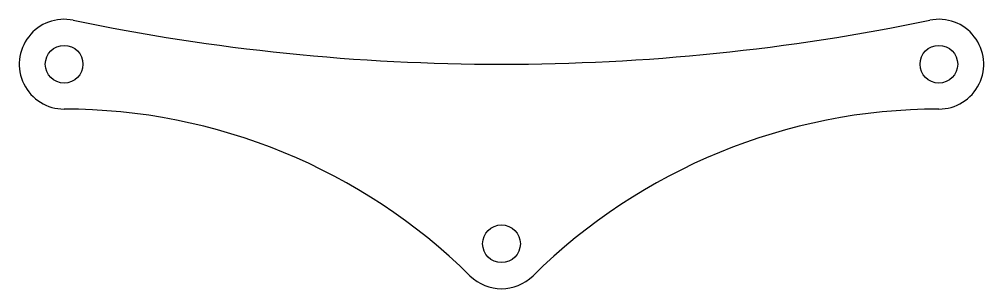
# Model space of a CAD drawing. Extents: x -54 to 54, y -5 to 25.
import ezdxf

# ---------------------------------------------------------------- set-up
doc = ezdxf.new("R2010")
doc.units = 0
doc.layers.get('0').update_dxf_attribs({"linetype": 'CONTINUOUS'})

msp = doc.modelspace()

# ---------------------------------------------------------------- linework, layer by layer
at = {"color": 7, "linetype": 'CONTINUOUS'}
for centre in [(-48.75, 20), (48.75, 20), (0, 0)]:
    msp.add_circle(centre, 2.1, dxfattribs=at)
for centre, radius, start, end in [((-48.75, 20), 5, 78.288, 270), ((0, 255.16), 235.16, 258.288, 281.712), ((48.75, 20), 5, 270, 101.712), ((-48.75, -49.41), 64.41, 45.3876, 90), ((48.75, -49.41), 64.41, 90, 134.6124), ((0, 0), 5, 225.3876, 314.6124)]:
    msp.add_arc(centre, radius, start, end, dxfattribs=at)

doc.saveas('drawing.dxf')
